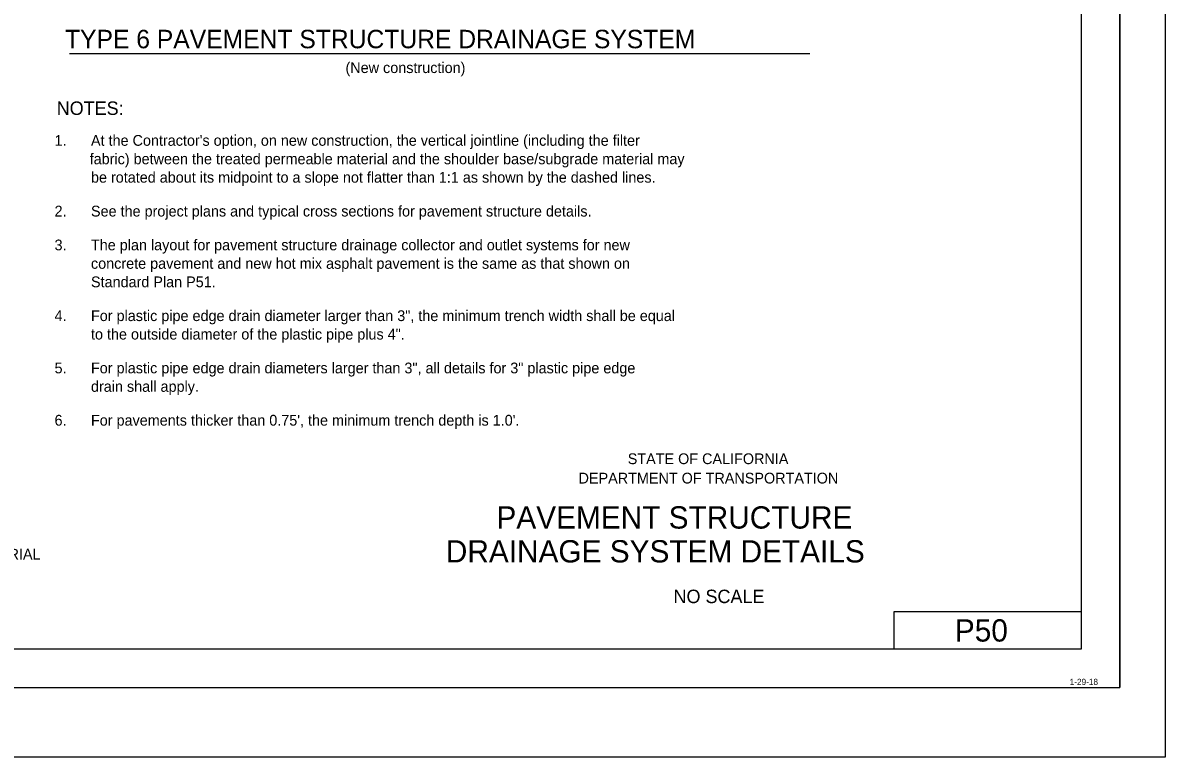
# Model space of a CAD drawing. Extents: x -894 to 866, y -476 to 714.
# Drawn here: x 123 to 866, y -476 to 1 of the extents above; entities that cross this region are included whole.
import ezdxf

# ---------------------------------------------------------------- set-up
doc = ezdxf.new("R2010")
doc.units = 0
for name, color, linetype in [('10 Sheet Format', 7, 'Continuous'), ('57 Undefined', 7, 'Continuous'), ('60 Nongeo Data', 7, 'Continuous')]:
    doc.layers.add(name, color=color, linetype=linetype)

msp = doc.modelspace()

# ---------------------------------------------------------------- linework, layer by layer
at = {"layer": '10 Sheet Format'}
for p, q in [((836.5469, 668.958), (836.5469, -431.0442)), ((811.5452, -406.0408), (811.5452, 643.9567)), ((811.5452, -381.9477), (689.499, -381.9477)), ((689.499, -381.9477), (689.499, -406.0408)), ((-813.4525, -406.0416), (811.5468, -406.0416)), ((-863.4565, -431.0442), (836.5469, -431.0442))]:
    msp.add_line(p, q, dxfattribs=at)
for points in [[(-894.0439, 713.5635), (865.9554, 713.5635), (865.9554, -476.436), (-894.0439, -476.436)], [(-863.4565, -431.0442), (836.5469, -431.0442), (836.5469, 668.958), (-863.4565, 668.958)]]:
    msp.add_lwpolyline(points, close=True, dxfattribs=at)
at = {"layer": '57 Undefined'}
msp.add_line((153.0358, -18.5923), (634.8155, -18.5923), dxfattribs=at)

# ---------------------------------------------------------------- texts
at = {"layer": '10 Sheet Format'}
for s, height, p in [('STATE OF CALIFORNIA', 7, (516.2583, -285.7998)), ('DEPARTMENT OF TRANSPORTATION', 7, (484.2588, -298.4085)), ('PAVEMENT STRUCTURE', 14.5, (430.8294, -327.7368)), ('DRAINAGE SYSTEM DETAILS', 14.5, (397.8908, -349.7702)), ('NO SCALE', 8.75, (546.0342, -376.231)), ('1-29-18', 4.00001, (803.8317, -429.4651))]:
    msp.add_text(s, height=height, dxfattribs=at).set_placement(p)
at = {"layer": '57 Undefined'}
for s, height, p in [('TYPE 6 PAVEMENT STRUCTURE DRAINAGE SYSTEM', 12, (150.0809, -15.2459)), ('(New construction)', 7, (332.5924, -31.3718)), ('NOTES:', 8.75, (144.6803, -58.6149)), ('1.', 7, (143.2722, -78.6914)), ("At the Contractor's option, on new construction, the vertical jointline (including the filter", 7, (166.9788, -78.6914)), ('fabric) between the treated permeable material and the shoulder base/subgrade material may', 7, (166.1021, -90.6914)), ('be rotated about its midpoint to a slope not flatter than 1:1 as shown by the dashed lines.', 7, (166.9788, -102.6914)), ('2.', 7, (143.2722, -124.6992)), ('See the project plans and typical cross sections for pavement structure details.', 7, (166.9788, -124.6992)), ('3.', 7, (143.2722, -146.707)), ('The plan layout for pavement structure drainage collector and outlet systems for new', 7, (166.9788, -146.707)), ('concrete pavement and new hot mix asphalt pavement is the same as that shown on', 7, (166.9788, -158.7149)), ('Standard Plan P51.', 7, (166.9788, -170.7227)), ('4.', 7, (143.2722, -192.7306)), ('For plastic pipe edge drain diameter larger than 3", the minimum trench width shall be equal ', 7, (166.9788, -192.7306)), ('to the outside diameter of the plastic pipe plus 4".', 7, (166.9788, -204.7384)), ('5.', 7, (143.2722, -226.7463)), ('For plastic pipe edge drain diameters larger than 3", all details for 3" plastic pipe edge', 7, (166.9788, -226.7463)), ('drain shall apply.', 7, (166.9788, -238.7541)), ('6.', 7, (143.2722, -260.7619)), ("For pavements thicker than 0.75', the minimum trench depth is 1.0'.", 7, (166.9788, -260.7619)), ('OF TREATED PERMEABLE MATERIAL', 7, (-34.3481, -347.8774))]:
    msp.add_text(s, height=height, dxfattribs=at).set_placement(p)
at = {"layer": '60 Nongeo Data'}
msp.add_text('P50', height=14.50003, dxfattribs=at).set_placement((729.1154, -401.2443))

doc.saveas('drawing.dxf')
